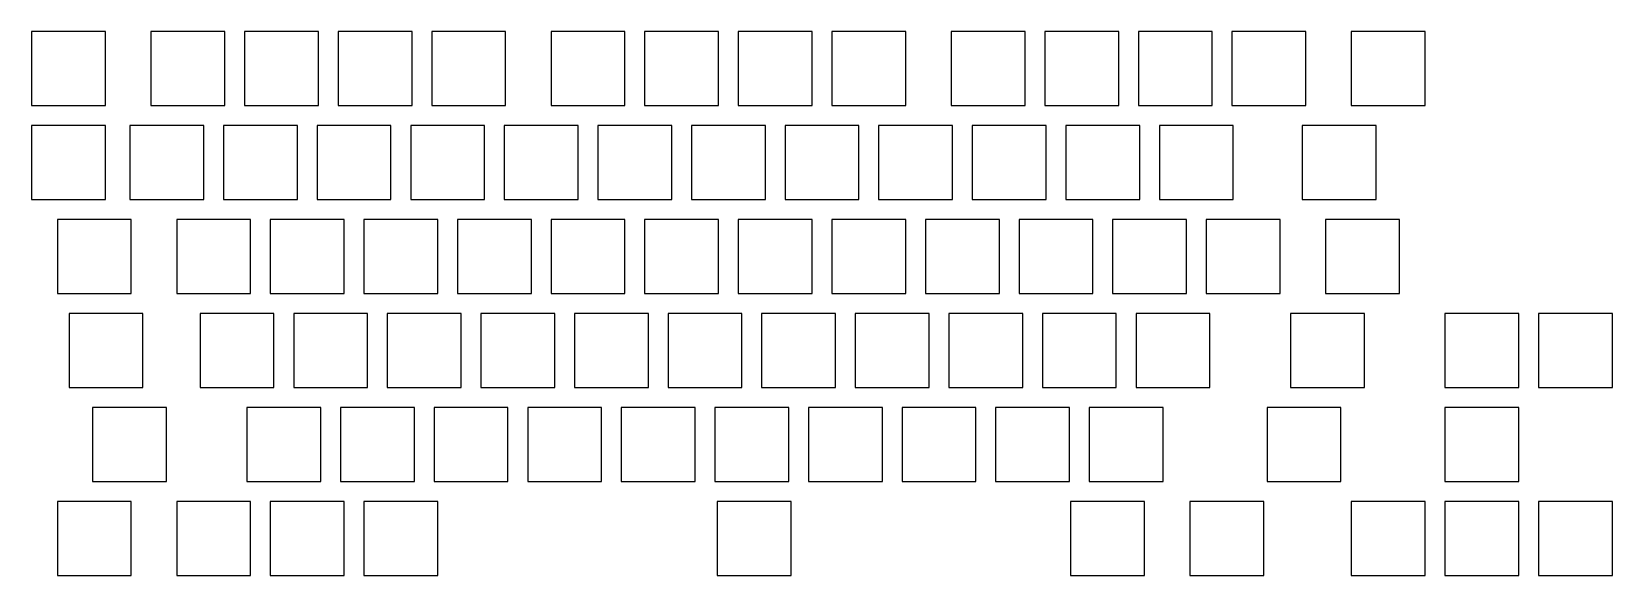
# Model space of a CAD drawing. Header units: millimetres. Extents: x -8 to 313, y -84 to 27.
import ezdxf

# ---------------------------------------------------------------- set-up
doc = ezdxf.new("R2010")
doc.units = ezdxf.units.MM

msp = doc.modelspace()

# ---------------------------------------------------------------- linework, layer by layer
for p, q in [((7.5, 26.55), (-7.5, 26.55)), ((-7.5, 26.55), (-7.5, 11.55)), ((7.5, 11.55), (7.5, 26.55)), ((31.725, 26.55), (16.725, 26.55)), ((16.725, 26.55), (16.725, 11.55)), ((31.725, 11.55), (31.725, 26.55)), ((50.725, 26.55), (35.725, 26.55)), ((35.725, 26.55), (35.725, 11.55)), ((50.725, 11.55), (50.725, 26.55)), ((69.725, 26.55), (54.725, 26.55)), ((54.725, 26.55), (54.725, 11.55)), ((69.725, 11.55), (69.725, 26.55)), ((88.725, 26.55), (73.725, 26.55)), ((73.725, 26.55), (73.725, 11.55)), ((88.725, 11.55), (88.725, 26.55)), ((112.95, 26.55), (97.95, 26.55)), ((97.95, 26.55), (97.95, 11.55)), ((112.95, 11.55), (112.95, 26.55)), ((131.95, 26.55), (116.95, 26.55)), ((116.95, 26.55), (116.95, 11.55)), ((131.95, 11.55), (131.95, 26.55)), ((150.95, 26.55), (135.95, 26.55)), ((135.95, 26.55), (135.95, 11.55)), ((150.95, 11.55), (150.95, 26.55)), ((169.95, 26.55), (154.95, 26.55)), ((154.95, 26.55), (154.95, 11.55)), ((169.95, 11.55), (169.95, 26.55)), ((194.175, 26.55), (179.175, 26.55)), ((179.175, 26.55), (179.175, 11.55)), ((194.175, 11.55), (194.175, 26.55)), ((213.175, 26.55), (198.175, 26.55)), ((198.175, 26.55), (198.175, 11.55)), ((213.175, 11.55), (213.175, 26.55)), ((232.175, 26.55), (217.175, 26.55)), ((217.175, 26.55), (217.175, 11.55)), ((232.175, 11.55), (232.175, 26.55)), ((251.175, 26.55), (236.175, 26.55)), ((236.175, 26.55), (236.175, 11.55)), ((251.175, 11.55), (251.175, 26.55)), ((275.4, 26.55), (260.4, 26.55)), ((260.4, 26.55), (260.4, 11.55)), ((275.4, 11.55), (275.4, 26.55)), ((-7.5, 11.55), (7.5, 11.55)), ((16.725, 11.55), (31.725, 11.55)), ((35.725, 11.55), (50.725, 11.55)), ((54.725, 11.55), (69.725, 11.55)), ((73.725, 11.55), (88.725, 11.55)), ((97.95, 11.55), (112.95, 11.55)), ((116.95, 11.55), (131.95, 11.55)), ((135.95, 11.55), (150.95, 11.55)), ((154.95, 11.55), (169.95, 11.55)), ((179.175, 11.55), (194.175, 11.55)), ((198.175, 11.55), (213.175, 11.55)), ((217.175, 11.55), (232.175, 11.55)), ((236.175, 11.55), (251.175, 11.55)), ((260.4, 11.55), (275.4, 11.55)), ((7.5, 7.5), (-7.5, 7.5)), ((-7.5, 7.5), (-7.5, -7.5)), ((7.5, -7.5), (7.5, 7.5)), ((27.45, 7.5), (12.45, 7.5)), ((12.45, 7.5), (12.45, -7.5)), ((27.45, -7.5), (27.45, 7.5)), ((46.45, 7.5), (31.45, 7.5)), ((31.45, 7.5), (31.45, -7.5)), ((46.45, -7.5), (46.45, 7.5)), ((65.45, 7.5), (50.45, 7.5)), ((50.45, 7.5), (50.45, -7.5)), ((65.45, -7.5), (65.45, 7.5)), ((84.45, 7.5), (69.45, 7.5)), ((69.45, 7.5), (69.45, -7.5)), ((84.45, -7.5), (84.45, 7.5)), ((103.45, 7.5), (88.45, 7.5)), ((88.45, 7.5), (88.45, -7.5)), ((103.45, -7.5), (103.45, 7.5)), ((122.45, 7.5), (107.45, 7.5)), ((107.45, 7.5), (107.45, -7.5)), ((122.45, -7.5), (122.45, 7.5)), ((141.45, 7.5), (126.45, 7.5)), ((126.45, 7.5), (126.45, -7.5)), ((141.45, -7.5), (141.45, 7.5)), ((160.45, 7.5), (145.45, 7.5)), ((145.45, 7.5), (145.45, -7.5)), ((160.45, -7.5), (160.45, 7.5)), ((179.45, 7.5), (164.45, 7.5)), ((164.45, 7.5), (164.45, -7.5)), ((179.45, -7.5), (179.45, 7.5)), ((198.45, 7.5), (183.45, 7.5)), ((183.45, 7.5), (183.45, -7.5)), ((198.45, -7.5), (198.45, 7.5)), ((217.45, 7.5), (202.45, 7.5)), ((202.45, 7.5), (202.45, -7.5)), ((217.45, -7.5), (217.45, 7.5)), ((236.45, 7.5), (221.45, 7.5)), ((221.45, 7.5), (221.45, -7.5)), ((236.45, -7.5), (236.45, 7.5)), ((265.425, 7.5), (250.425, 7.5)), ((250.425, 7.5), (250.425, -7.5)), ((265.425, -7.5), (265.425, 7.5)), ((-7.5, -7.5), (7.5, -7.5)), ((12.45, -7.5), (27.45, -7.5)), ((31.45, -7.5), (46.45, -7.5)), ((50.45, -7.5), (65.45, -7.5)), ((69.45, -7.5), (84.45, -7.5)), ((88.45, -7.5), (103.45, -7.5)), ((107.45, -7.5), (122.45, -7.5)), ((126.45, -7.5), (141.45, -7.5)), ((145.45, -7.5), (160.45, -7.5)), ((164.45, -7.5), (179.45, -7.5)), ((183.45, -7.5), (198.45, -7.5)), ((202.45, -7.5), (217.45, -7.5)), ((221.45, -7.5), (236.45, -7.5)), ((250.425, -7.5), (265.425, -7.5)), ((12.725, -11.55), (-2.275, -11.55)), ((-2.275, -11.55), (-2.275, -26.55)), ((12.725, -26.55), (12.725, -11.55)), ((36.95, -11.55), (21.95, -11.55)), ((21.95, -11.55), (21.95, -26.55)), ((36.95, -26.55), (36.95, -11.55)), ((55.95, -11.55), (40.95, -11.55)), ((40.95, -11.55), (40.95, -26.55)), ((55.95, -26.55), (55.95, -11.55)), ((74.95, -11.55), (59.95, -11.55)), ((59.95, -11.55), (59.95, -26.55)), ((74.95, -26.55), (74.95, -11.55)), ((93.95, -11.55), (78.95, -11.55)), ((78.95, -11.55), (78.95, -26.55)), ((93.95, -26.55), (93.95, -11.55)), ((112.95, -11.55), (97.95, -11.55)), ((97.95, -11.55), (97.95, -26.55)), ((112.95, -26.55), (112.95, -11.55)), ((131.95, -11.55), (116.95, -11.55)), ((116.95, -11.55), (116.95, -26.55)), ((131.95, -26.55), (131.95, -11.55)), ((150.95, -11.55), (135.95, -11.55)), ((135.95, -11.55), (135.95, -26.55)), ((150.95, -26.55), (150.95, -11.55)), ((169.95, -11.55), (154.95, -11.55)), ((154.95, -11.55), (154.95, -26.55)), ((169.95, -26.55), (169.95, -11.55)), ((188.95, -11.55), (173.95, -11.55)), ((173.95, -11.55), (173.95, -26.55)), ((188.95, -26.55), (188.95, -11.55)), ((207.95, -11.55), (192.95, -11.55)), ((192.95, -11.55), (192.95, -26.55)), ((207.95, -26.55), (207.95, -11.55)), ((226.95, -11.55), (211.95, -11.55)), ((211.95, -11.55), (211.95, -26.55)), ((226.95, -26.55), (226.95, -11.55)), ((245.95, -11.55), (230.95, -11.55)), ((230.95, -11.55), (230.95, -26.55)), ((245.95, -26.55), (245.95, -11.55)), ((270.175, -11.55), (255.175, -11.55)), ((255.175, -11.55), (255.175, -26.55)), ((270.175, -26.55), (270.175, -11.55)), ((-2.275, -26.55), (12.725, -26.55)), ((21.95, -26.55), (36.95, -26.55)), ((40.95, -26.55), (55.95, -26.55)), ((59.95, -26.55), (74.95, -26.55)), ((78.95, -26.55), (93.95, -26.55)), ((97.95, -26.55), (112.95, -26.55)), ((116.95, -26.55), (131.95, -26.55)), ((135.95, -26.55), (150.95, -26.55)), ((154.95, -26.55), (169.95, -26.55)), ((173.95, -26.55), (188.95, -26.55)), ((192.95, -26.55), (207.95, -26.55)), ((211.95, -26.55), (226.95, -26.55)), ((230.95, -26.55), (245.95, -26.55)), ((255.175, -26.55), (270.175, -26.55)), ((15.1, -30.6), (0.1, -30.6)), ((0.1, -30.6), (0.1, -45.6)), ((15.1, -45.6), (15.1, -30.6)), ((41.7, -30.6), (26.7, -30.6)), ((26.7, -30.6), (26.7, -45.6)), ((41.7, -45.6), (41.7, -30.6)), ((60.7, -30.6), (45.7, -30.6)), ((45.7, -30.6), (45.7, -45.6)), ((60.7, -45.6), (60.7, -30.6)), ((79.7, -30.6), (64.7, -30.6)), ((64.7, -30.6), (64.7, -45.6)), ((79.7, -45.6), (79.7, -30.6)), ((98.7, -30.6), (83.7, -30.6)), ((83.7, -30.6), (83.7, -45.6)), ((98.7, -45.6), (98.7, -30.6)), ((117.7, -30.6), (102.7, -30.6)), ((102.7, -30.6), (102.7, -45.6)), ((117.7, -45.6), (117.7, -30.6)), ((136.7, -30.6), (121.7, -30.6)), ((121.7, -30.6), (121.7, -45.6)), ((136.7, -45.6), (136.7, -30.6)), ((155.7, -30.6), (140.7, -30.6)), ((140.7, -30.6), (140.7, -45.6)), ((155.7, -45.6), (155.7, -30.6)), ((174.7, -30.6), (159.7, -30.6)), ((159.7, -30.6), (159.7, -45.6)), ((174.7, -45.6), (174.7, -30.6)), ((193.7, -30.6), (178.7, -30.6)), ((178.7, -30.6), (178.7, -45.6)), ((193.7, -45.6), (193.7, -30.6)), ((212.7, -30.6), (197.7, -30.6)), ((197.7, -30.6), (197.7, -45.6)), ((212.7, -45.6), (212.7, -30.6)), ((231.7, -30.6), (216.7, -30.6)), ((216.7, -30.6), (216.7, -45.6)), ((231.7, -45.6), (231.7, -30.6)), ((263.05, -30.6), (248.05, -30.6)), ((248.05, -30.6), (248.05, -45.6)), ((263.05, -45.6), (263.05, -30.6)), ((294.4, -30.6), (279.4, -30.6)), ((279.4, -30.6), (279.4, -45.6)), ((294.4, -45.6), (294.4, -30.6)), ((313.4, -30.6), (298.4, -30.6)), ((298.4, -30.6), (298.4, -45.6)), ((313.4, -45.6), (313.4, -30.6)), ((0.1, -45.6), (15.1, -45.6)), ((26.7, -45.6), (41.7, -45.6)), ((45.7, -45.6), (60.7, -45.6)), ((64.7, -45.6), (79.7, -45.6)), ((83.7, -45.6), (98.7, -45.6)), ((102.7, -45.6), (117.7, -45.6)), ((121.7, -45.6), (136.7, -45.6)), ((140.7, -45.6), (155.7, -45.6)), ((159.7, -45.6), (174.7, -45.6)), ((178.7, -45.6), (193.7, -45.6)), ((197.7, -45.6), (212.7, -45.6)), ((216.7, -45.6), (231.7, -45.6)), ((248.05, -45.6), (263.05, -45.6)), ((279.4, -45.6), (294.4, -45.6)), ((298.4, -45.6), (313.4, -45.6)), ((19.85, -49.65), (4.85, -49.65)), ((4.85, -49.65), (4.85, -64.65)), ((19.85, -64.65), (19.85, -49.65)), ((51.2, -49.65), (36.2, -49.65)), ((36.2, -49.65), (36.2, -64.65)), ((51.2, -64.65), (51.2, -49.65)), ((70.2, -49.65), (55.2, -49.65)), ((55.2, -49.65), (55.2, -64.65)), ((70.2, -64.65), (70.2, -49.65)), ((89.2, -49.65), (74.2, -49.65)), ((74.2, -49.65), (74.2, -64.65)), ((89.2, -64.65), (89.2, -49.65)), ((108.2, -49.65), (93.2, -49.65)), ((93.2, -49.65), (93.2, -64.65)), ((108.2, -64.65), (108.2, -49.65)), ((127.2, -49.65), (112.2, -49.65)), ((112.2, -49.65), (112.2, -64.65)), ((127.2, -64.65), (127.2, -49.65)), ((146.2, -49.65), (131.2, -49.65)), ((131.2, -49.65), (131.2, -64.65)), ((146.2, -64.65), (146.2, -49.65)), ((165.2, -49.65), (150.2, -49.65)), ((150.2, -49.65), (150.2, -64.65)), ((165.2, -64.65), (165.2, -49.65)), ((184.2, -49.65), (169.2, -49.65)), ((169.2, -49.65), (169.2, -64.65)), ((184.2, -64.65), (184.2, -49.65)), ((203.2, -49.65), (188.2, -49.65)), ((188.2, -49.65), (188.2, -64.65)), ((203.2, -64.65), (203.2, -49.65)), ((222.2, -49.65), (207.2, -49.65)), ((207.2, -49.65), (207.2, -64.65)), ((222.2, -64.65), (222.2, -49.65)), ((258.3, -49.65), (243.3, -49.65)), ((243.3, -49.65), (243.3, -64.65)), ((258.3, -64.65), (258.3, -49.65)), ((294.4, -49.65), (279.4, -49.65)), ((279.4, -49.65), (279.4, -64.65)), ((294.4, -64.65), (294.4, -49.65)), ((4.85, -64.65), (19.85, -64.65)), ((36.2, -64.65), (51.2, -64.65)), ((55.2, -64.65), (70.2, -64.65)), ((74.2, -64.65), (89.2, -64.65)), ((93.2, -64.65), (108.2, -64.65)), ((112.2, -64.65), (127.2, -64.65)), ((131.2, -64.65), (146.2, -64.65)), ((150.2, -64.65), (165.2, -64.65)), ((169.2, -64.65), (184.2, -64.65)), ((188.2, -64.65), (203.2, -64.65)), ((207.2, -64.65), (222.2, -64.65)), ((243.3, -64.65), (258.3, -64.65)), ((279.4, -64.65), (294.4, -64.65)), ((12.725, -68.7), (-2.275, -68.7)), ((-2.275, -68.7), (-2.275, -83.7)), ((12.725, -83.7), (12.725, -68.7)), ((36.95, -68.7), (21.95, -68.7)), ((21.95, -68.7), (21.95, -83.7)), ((36.95, -83.7), (36.95, -68.7)), ((55.95, -68.7), (40.95, -68.7)), ((40.95, -68.7), (40.95, -83.7)), ((55.95, -83.7), (55.95, -68.7)), ((74.95, -68.7), (59.95, -68.7)), ((59.95, -68.7), (59.95, -83.7)), ((74.95, -83.7), (74.95, -68.7)), ((146.675, -68.7), (131.675, -68.7)), ((131.675, -68.7), (131.675, -83.7)), ((146.675, -83.7), (146.675, -68.7)), ((218.4, -68.7), (203.4, -68.7)), ((203.4, -68.7), (203.4, -83.7)), ((218.4, -83.7), (218.4, -68.7)), ((242.625, -68.7), (227.625, -68.7)), ((227.625, -68.7), (227.625, -83.7)), ((242.625, -83.7), (242.625, -68.7)), ((275.4, -68.7), (260.4, -68.7)), ((260.4, -68.7), (260.4, -83.7)), ((275.4, -83.7), (275.4, -68.7)), ((294.4, -68.7), (279.4, -68.7)), ((279.4, -68.7), (279.4, -83.7)), ((294.4, -83.7), (294.4, -68.7)), ((313.4, -68.7), (298.4, -68.7)), ((298.4, -68.7), (298.4, -83.7)), ((313.4, -83.7), (313.4, -68.7)), ((-2.275, -83.7), (12.725, -83.7)), ((21.95, -83.7), (36.95, -83.7)), ((40.95, -83.7), (55.95, -83.7)), ((59.95, -83.7), (74.95, -83.7)), ((131.675, -83.7), (146.675, -83.7)), ((203.4, -83.7), (218.4, -83.7)), ((227.625, -83.7), (242.625, -83.7)), ((260.4, -83.7), (275.4, -83.7)), ((279.4, -83.7), (294.4, -83.7)), ((298.4, -83.7), (313.4, -83.7))]:
    msp.add_line(p, q)

doc.saveas('drawing.dxf')
